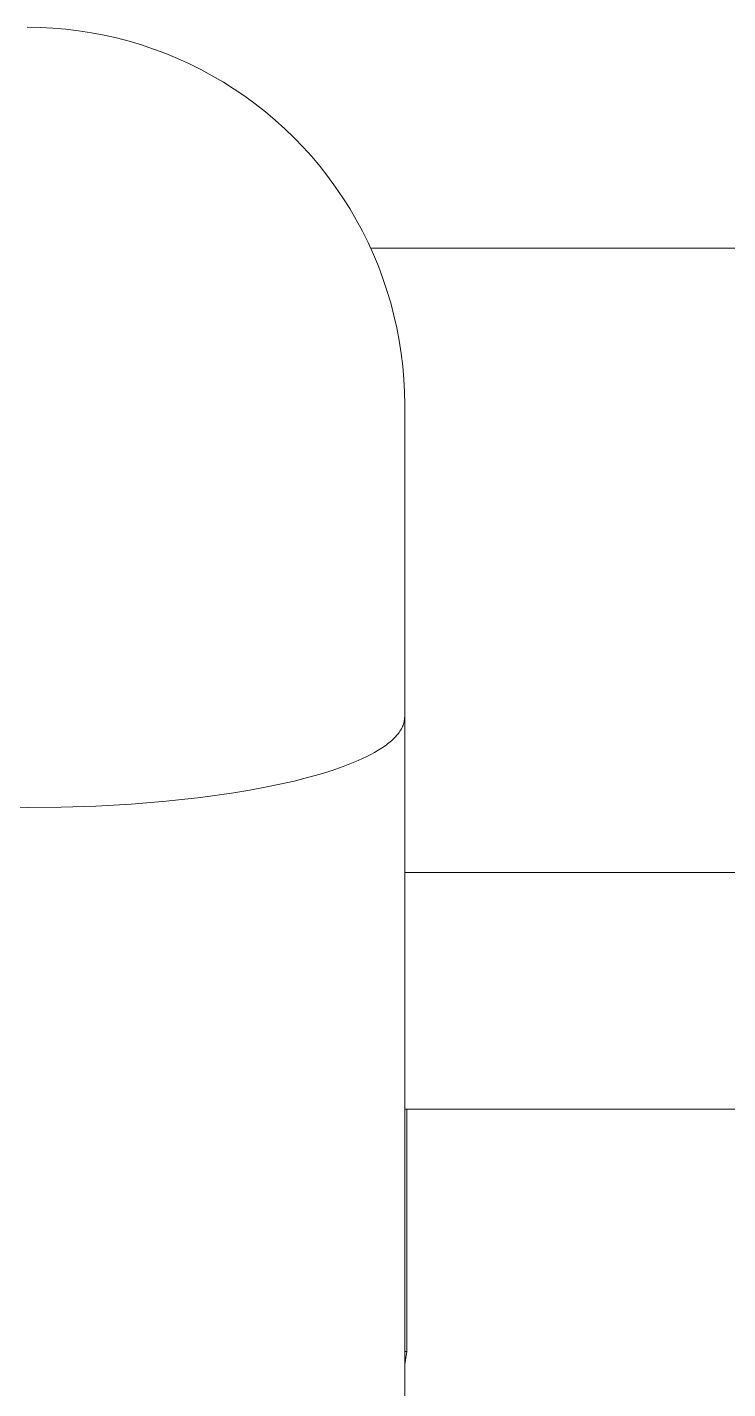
# Model space of a CAD drawing. Header units: inches. Extents: x -9 to 187, y -3 to 135.
# Drawn here: x 84.433 to 85.529, y 112.085 to 114.214 of the extents above; entities that cross this region are included whole.
import ezdxf

# ---------------------------------------------------------------- set-up
doc = ezdxf.new("R2010")
doc.units = ezdxf.units.IN
doc.layers.add('ZANO_R', color=7, linetype='Continuous', lineweight=0)

msp = doc.modelspace()

# ---------------------------------------------------------------- linework, layer by layer
at = {"layer": 'ZANO_R'}
for p, q in [((84.45332, 114.21382), (84.43316, 114.21416)), ((84.47346, 114.21279), (84.45332, 114.21382)), ((84.49355, 114.21107), (84.47346, 114.21279)), ((84.51357, 114.20866), (84.49355, 114.21107)), ((84.5335, 114.20558), (84.51357, 114.20866)), ((84.55331, 114.20181), (84.5335, 114.20558)), ((84.57297, 114.19737), (84.55331, 114.20181)), ((84.59248, 114.19226), (84.57297, 114.19737)), ((84.6118, 114.18649), (84.59248, 114.19226)), ((84.63091, 114.18007), (84.6118, 114.18649)), ((84.64979, 114.17299), (84.63091, 114.18007)), ((84.66842, 114.16527), (84.64979, 114.17299)), ((84.68678, 114.15693), (84.66842, 114.16527)), ((84.70484, 114.14796), (84.68678, 114.15693)), ((84.72258, 114.13838), (84.70484, 114.14796)), ((84.73998, 114.12819), (84.72258, 114.13838)), ((84.75703, 114.11743), (84.73998, 114.12819)), ((84.7737, 114.10608), (84.75703, 114.11743)), ((84.78997, 114.09417), (84.7737, 114.10608)), ((84.80583, 114.08172), (84.78997, 114.09417)), ((84.82125, 114.06873), (84.80583, 114.08172)), ((84.83622, 114.05522), (84.82125, 114.06873)), ((84.85072, 114.0412), (84.83622, 114.05522)), ((84.86473, 114.0267), (84.85072, 114.0412)), ((84.87824, 114.01174), (84.86473, 114.0267)), ((84.89123, 113.99631), (84.87824, 114.01174)), ((84.90369, 113.98046), (84.89123, 113.99631)), ((84.91559, 113.96419), (84.90369, 113.98046)), ((84.92694, 113.94752), (84.91559, 113.96419)), ((84.93771, 113.93047), (84.92694, 113.94752)), ((84.94789, 113.91306), (84.93771, 113.93047)), ((84.95747, 113.89532), (84.94789, 113.91306)), ((84.96644, 113.87726), (84.95747, 113.89532)), ((84.97479, 113.85891), (84.96644, 113.87726)), ((85.81103, 113.86836), (84.97059, 113.86836)), ((84.98251, 113.84028), (84.97479, 113.85891)), ((84.98958, 113.8214), (84.98251, 113.84028)), ((84.99601, 113.80229), (84.98958, 113.8214)), ((85.00178, 113.78297), (84.99601, 113.80229)), ((85.00689, 113.76346), (85.00178, 113.78297)), ((85.01133, 113.74379), (85.00689, 113.76346)), ((85.01509, 113.72398), (85.01133, 113.74379)), ((85.01818, 113.70405), (85.01509, 113.72398)), ((85.02058, 113.68403), (85.01818, 113.70405)), ((85.0223, 113.66394), (85.02058, 113.68403)), ((85.02333, 113.64381), (85.0223, 113.66394)), ((85.02368, 113.62365), (85.02333, 113.64381)), ((85.02368, 113.62365), (85.02368, 113.13542)), ((85.02256, 113.1267), (85.02234, 113.1259)), ((85.02276, 113.1275), (85.02256, 113.1267)), ((85.02293, 113.1283), (85.02276, 113.1275)), ((85.02309, 113.1291), (85.02293, 113.1283)), ((85.02323, 113.12989), (85.02309, 113.1291)), ((85.02335, 113.13069), (85.02323, 113.12989)), ((85.02345, 113.13148), (85.02335, 113.13069)), ((85.02353, 113.13227), (85.02345, 113.13148)), ((85.0236, 113.13306), (85.02353, 113.13227)), ((85.02364, 113.13385), (85.0236, 113.13306)), ((85.02367, 113.13463), (85.02364, 113.13385)), ((85.02368, 113.13542), (85.02367, 113.13463)), ((85.02368, 113.13343), (85.02368, 106.71142)), ((85.01111, 113.10631), (85.00963, 113.10466)), ((85.01251, 113.10796), (85.01111, 113.10631)), ((85.01382, 113.10961), (85.01251, 113.10796)), ((85.01504, 113.11126), (85.01382, 113.10961)), ((85.01619, 113.1129), (85.01504, 113.11126)), ((85.01672, 113.11372), (85.01619, 113.1129)), ((85.01724, 113.11454), (85.01672, 113.11372)), ((85.01774, 113.11536), (85.01724, 113.11454)), ((85.01822, 113.11617), (85.01774, 113.11536)), ((85.01867, 113.11699), (85.01822, 113.11617)), ((85.01911, 113.1178), (85.01867, 113.11699)), ((85.01952, 113.11862), (85.01911, 113.1178)), ((85.01991, 113.11943), (85.01952, 113.11862)), ((85.02029, 113.12024), (85.01991, 113.11943)), ((85.02064, 113.12106), (85.02029, 113.12024)), ((85.02097, 113.12187), (85.02064, 113.12106)), ((85.02129, 113.12267), (85.02097, 113.12187)), ((85.02158, 113.12348), (85.02129, 113.12267)), ((85.02186, 113.12429), (85.02158, 113.12348)), ((85.02211, 113.12509), (85.02186, 113.12429)), ((85.02234, 113.1259), (85.02211, 113.12509)), ((84.98743, 113.08649), (84.98222, 113.08321)), ((84.9899, 113.08814), (84.98743, 113.08649)), ((84.99228, 113.08979), (84.9899, 113.08814)), ((84.99456, 113.09143), (84.99228, 113.08979)), ((84.99676, 113.09309), (84.99456, 113.09143)), ((84.99887, 113.09474), (84.99676, 113.09309)), ((85.00088, 113.09639), (84.99887, 113.09474)), ((85.00281, 113.09805), (85.00088, 113.09639)), ((85.00465, 113.0997), (85.00281, 113.09805)), ((85.00639, 113.10136), (85.00465, 113.0997)), ((85.00805, 113.10301), (85.00639, 113.10136)), ((85.00963, 113.10466), (85.00805, 113.10301)), ((84.94327, 113.06397), (84.93552, 113.06087)), ((84.95067, 113.06711), (84.94327, 113.06397)), ((84.95771, 113.07028), (84.95067, 113.06711)), ((84.96438, 113.07348), (84.95771, 113.07028)), ((84.97069, 113.0767), (84.96438, 113.07348)), ((84.97664, 113.07995), (84.97069, 113.0767)), ((84.98222, 113.08321), (84.97664, 113.07995)), ((84.89161, 113.04602), (84.87176, 113.04045)), ((84.91018, 113.05182), (84.89161, 113.04602)), ((84.92742, 113.05781), (84.91018, 113.05182)), ((84.93552, 113.06087), (84.92742, 113.05781)), ((84.78124, 113.02085), (84.7563, 113.01671)), ((84.80536, 113.02531), (84.78124, 113.02085)), ((84.82855, 113.03008), (84.80536, 113.02531)), ((84.85072, 113.03513), (84.82855, 113.03008)), ((84.87176, 113.04045), (84.85072, 113.03513)), ((84.59565, 112.99907), (84.54061, 112.99596)), ((84.65053, 113.00355), (84.59565, 112.99907)), ((84.70438, 113.00944), (84.65053, 113.00355)), ((84.7563, 113.01671), (84.70438, 113.00944)), ((84.43316, 112.99359), (84.3801, 112.99416)), ((84.48622, 112.99416), (84.43316, 112.99359)), ((84.54061, 112.99596), (84.48622, 112.99416)), ((85.02368, 112.89214), (85.5913, 112.89214)), ((85.02368, 112.52185), (85.5913, 112.52185)), ((85.027, 112.14282), (85.027, 112.52185)), ((85.027, 112.52174), (85.5913, 112.52174)), ((85.02368, 112.14305), (85.027, 112.14282)), ((85.02368, 112.12269), (85.02545, 112.13273)), ((85.02545, 112.13273), (85.027, 112.14282))]:
    msp.add_line(p, q, dxfattribs=at)

doc.saveas('drawing.dxf')
